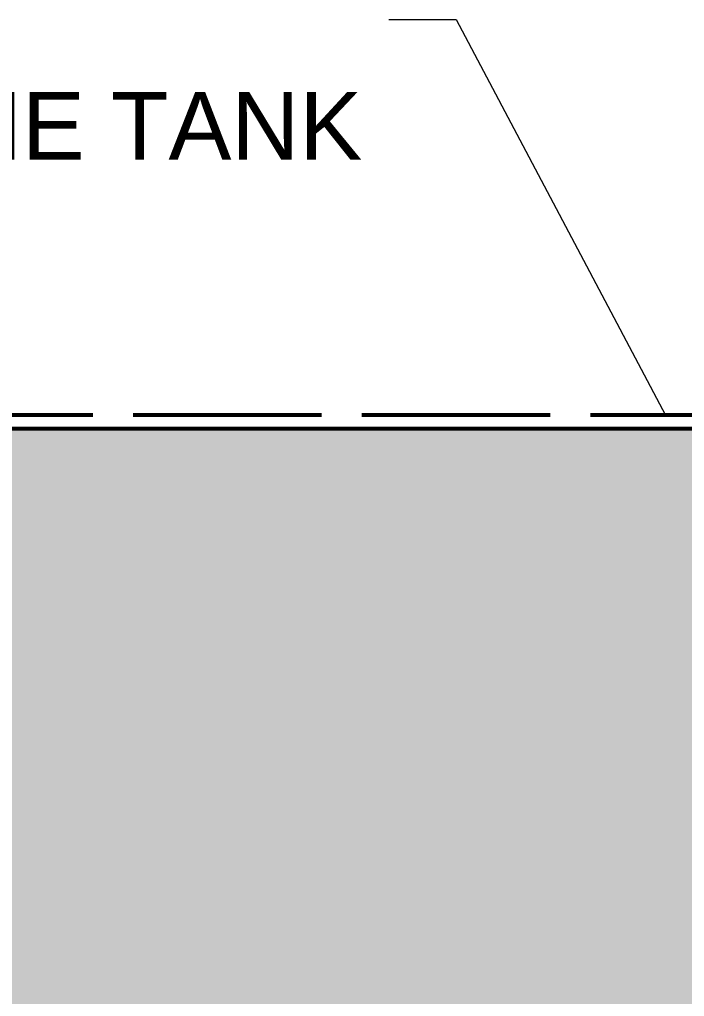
# Model space of a CAD drawing. Header units: millimetres. Extents: x -2152 to 15462, y -2698 to 3631.
# Drawn here: x 12173 to 13045, y 816 to 2096 of the extents above; entities that cross this region are included whole.
import ezdxf

# ---------------------------------------------------------------- set-up
doc = ezdxf.new("R2010")
doc.units = ezdxf.units.MM
doc.linetypes.add('DASH_247_53', pattern=[299.861111, 246.944444, -52.916667])
for name, color, linetype in [('ANNOTATIONS', 7, 'Continuous'), ('GEOFAB', 5, 'Continuous'), ('LEADERS', 7, 'Continuous'), ('MODULE_ART', 7, 'Continuous'), ('TANK', 7, 'Continuous')]:
    doc.layers.add(name, color=color, linetype=linetype)
doc.styles.add('ARIAL', font='arial.ttf')

# ---------------------------------------------------------------- blocks, each defined once
blk = doc.blocks.new('atlancube_face')
at = {"true_color": 0x000000}
blk.add_solid([(-1.8, -1.8), (1151.8, -1.8), (-1.8, 781.8), (1151.8, 781.8)], dxfattribs=at)

msp = doc.modelspace()

# ---------------------------------------------------------------- linework, layer by layer
at = {"layer": 'GEOFAB', "color": 5, "linetype": 'DASH_247_53', "lineweight": 53}
msp.add_lwpolyline([(-17.6, -17.6), (14967.6, -17.6), (14967.6, 1577.6), (-17.6, 1577.6)], close=True, dxfattribs=at)
at = {"layer": 'LEADERS', "lineweight": 18}
for p, q in [((12656.9, 2096.2), (12745.1, 2096.2)), ((12745.1, 2096.2), (13019.8, 1577.6))]:
    msp.add_line(p, q, dxfattribs=at)
at = {"layer": 'TANK', "lineweight": 53}
msp.add_lwpolyline([(0, 0), (14950, 0), (14950, 1560), (0, 1560)], close=True, dxfattribs=at)

# ---------------------------------------------------------------- block references
at = {"layer": 'MODULE_ART'}
for p in [(11500, 780), (12650, 780)]:
    msp.add_blockref('atlancube_face', p, dxfattribs=at)

# ---------------------------------------------------------------- texts
at = {"layer": 'ANNOTATIONS', "style": 'ARIAL'}
msp.add_text('WRAPPED AROUND THE TANK', height=88.406, dxfattribs=at).set_placement((10783.2, 1912.8))

doc.saveas('drawing.dxf')
